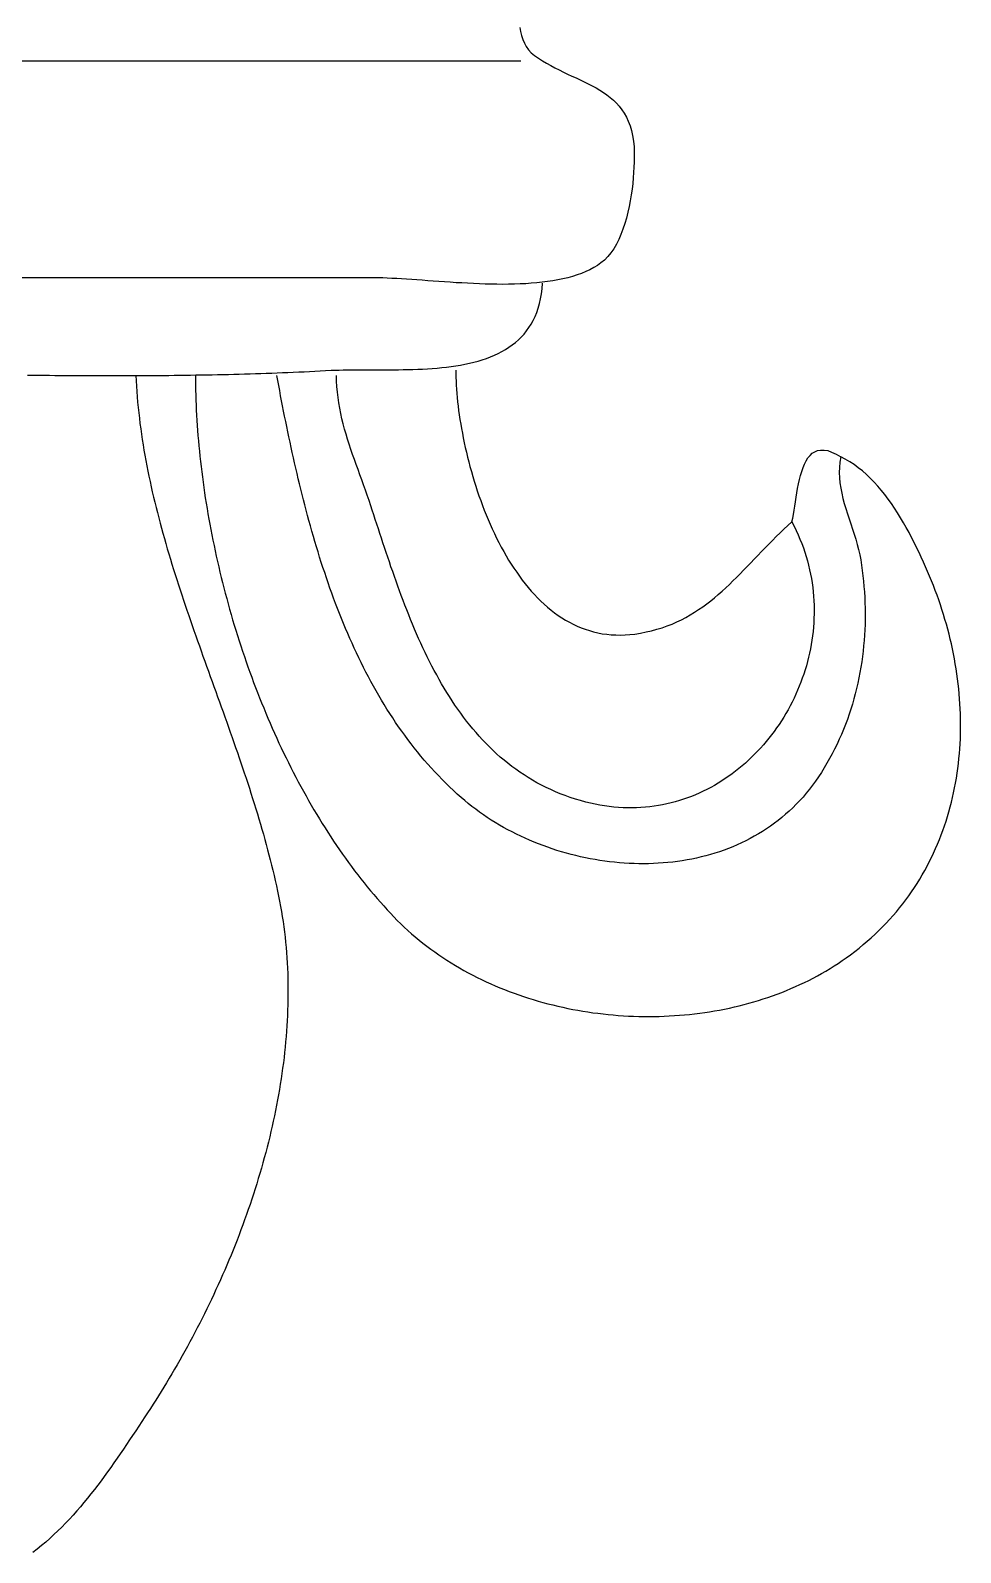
# Model space of a CAD drawing. Header units: millimetres. Extents: x 29 to 689, y 29 to 994.
# Drawn here: x 368.1 to 539.6, y 33 to 313.7 of the extents above; entities that cross this region are included whole.
import ezdxf

# ---------------------------------------------------------------- set-up
doc = ezdxf.new("R2010")
doc.units = ezdxf.units.MM
doc.layers.add('0_0_0', color=3, linetype='Continuous')

msp = doc.modelspace()

# ---------------------------------------------------------------- linework, layer by layer
at = {"layer": '0_0_0'}
for points in [[(458.32, 314.21), (458.47, 313.45), (458.66, 312.71), (458.89, 312), (459.18, 311.32), (459.54, 310.69), (459.96, 310.1), (460.46, 309.55), (461.04, 309.06), (461.77, 308.55), (462.52, 308.06), (463.27, 307.6), (464.04, 307.17), (464.81, 306.76), (465.59, 306.36), (466.37, 305.98), (467.15, 305.61), (467.93, 305.25), (468.7, 304.9), (469.46, 304.54), (470.22, 304.18), (470.96, 303.81), (471.68, 303.44), (472.39, 303.05), (473.08, 302.64), (473.75, 302.22), (474.39, 301.77), (475, 301.29), (475.59, 300.78), (476.14, 300.24), (476.66, 299.66), (477.15, 299.04), (477.59, 298.38), (477.99, 297.67), (478.35, 296.9), (478.66, 296.08), (478.92, 295.21), (479.14, 294.27), (479.29, 293.26), (479.4, 292.19), (479.44, 291.04), (479.44, 290.22), (479.43, 289.35), (479.39, 288.43), (479.33, 287.47), (479.26, 286.47), (479.16, 285.44), (479.03, 284.39), (478.88, 283.33), (478.7, 282.26), (478.5, 281.18), (478.26, 280.12), (477.99, 279.06), (477.69, 278.03), (477.36, 277.03), (476.99, 276.05), (476.59, 275.12), (476.14, 274.24), (475.66, 273.41), (475.14, 272.65), (474.57, 271.95), (473.96, 271.32), (473.31, 270.78), (472.66, 270.34), (471.98, 269.92), (471.26, 269.54), (470.5, 269.19), (469.72, 268.87), (468.9, 268.57), (468.06, 268.31), (467.18, 268.06), (466.29, 267.85), (465.37, 267.66), (464.42, 267.49), (463.46, 267.34), (462.48, 267.22), (461.48, 267.11), (460.46, 267.03), (459.43, 266.96), (458.39, 266.91), (457.34, 266.87), (456.27, 266.85), (455.2, 266.84), (454.13, 266.85), (453.05, 266.87), (451.97, 266.89), (450.88, 266.93), (449.8, 266.97), (448.72, 267.03), (447.64, 267.09), (446.57, 267.15), (445.51, 267.22), (444.45, 267.29), (443.41, 267.36), (442.38, 267.44), (441.36, 267.51), (440.36, 267.59), (439.37, 267.66), (438.4, 267.73), (437.45, 267.79), (436.53, 267.85), (435.63, 267.91), (434.75, 267.95), (433.9, 267.99), (433.08, 268.02), (432.28, 268.03), (431.52, 268.04), (302.52, 268.04)], [(310.52, 308.04), (370.52, 308.04), (458.52, 308.04)], [(367.57, 250.12), (368.57, 250.1), (369.57, 250.09), (370.58, 250.08), (371.58, 250.07), (372.58, 250.06), (373.58, 250.06), (374.58, 250.05), (375.59, 250.04), (376.59, 250.03), (377.59, 250.03), (378.59, 250.02), (379.59, 250.02), (380.59, 250.02), (381.6, 250.01), (382.6, 250.01), (383.6, 250.01), (384.6, 250.01), (385.6, 250.01), (386.6, 250.02), (387.6, 250.02), (388.6, 250.02), (389.6, 250.03), (390.6, 250.04), (391.61, 250.04), (392.61, 250.05), (393.61, 250.06), (394.61, 250.07), (395.61, 250.08), (396.6, 250.1), (397.6, 250.11), (398.6, 250.13), (399.6, 250.14), (400.6, 250.16), (401.6, 250.18), (402.6, 250.2), (403.6, 250.23), (404.6, 250.25), (405.59, 250.27), (406.59, 250.3), (407.59, 250.33), (408.59, 250.36), (409.58, 250.39), (410.58, 250.42), (411.58, 250.46), (412.58, 250.49), (413.57, 250.53), (414.57, 250.57), (415.56, 250.61), (416.56, 250.65), (417.56, 250.69), (418.55, 250.74), (419.55, 250.79), (420.54, 250.83), (421.54, 250.88), (422.53, 250.94), (423.52, 250.99), (424.26, 251.03), (425.01, 251.05), (425.78, 251.08), (426.56, 251.09), (427.36, 251.1), (428.17, 251.1), (429, 251.11), (429.84, 251.11), (430.69, 251.1), (431.55, 251.1), (432.41, 251.1), (433.29, 251.1), (434.17, 251.1), (435.05, 251.1), (435.94, 251.11), (436.84, 251.12), (437.73, 251.14), (438.63, 251.16), (439.52, 251.19), (440.42, 251.23), (441.31, 251.28), (442.19, 251.34), (443.08, 251.41), (443.95, 251.5), (444.83, 251.59), (445.69, 251.7), (446.54, 251.83), (447.38, 251.97), (448.22, 252.13), (449.04, 252.3), (449.84, 252.5), (450.63, 252.71), (451.41, 252.95), (452.17, 253.2), (452.91, 253.48), (453.64, 253.78), (454.34, 254.1), (455.02, 254.45), (455.68, 254.83), (456.32, 255.23), (456.93, 255.66), (457.52, 256.12), (458.08, 256.6), (458.61, 257.12), (459.11, 257.67), (459.59, 258.25), (460.03, 258.87), (460.44, 259.52), (460.82, 260.2), (461.16, 260.92), (461.47, 261.68), (461.75, 262.47), (461.98, 263.3), (462.18, 264.18), (462.33, 265.09), (462.45, 266.04), (462.52, 267.04)], [(387.52, 250.04), (387.57, 249.05), (387.63, 248.06), (387.7, 247.07), (387.77, 246.08), (387.86, 245.1), (387.95, 244.11), (388.06, 243.13), (388.17, 242.15), (388.29, 241.17), (388.42, 240.2), (388.56, 239.22), (388.7, 238.25), (388.85, 237.27), (389.02, 236.3), (389.18, 235.33), (389.36, 234.36), (389.54, 233.4), (389.73, 232.43), (389.93, 231.47), (390.14, 230.5), (390.35, 229.54), (390.56, 228.58), (390.79, 227.62), (391.02, 226.67), (391.25, 225.71), (391.49, 224.75), (391.74, 223.8), (391.99, 222.84), (392.25, 221.89), (392.51, 220.94), (392.78, 219.99), (393.05, 219.04), (393.33, 218.09), (393.61, 217.14), (393.89, 216.19), (394.18, 215.25), (394.48, 214.3), (394.77, 213.36), (395.07, 212.41), (395.38, 211.47), (395.69, 210.52), (396, 209.58), (396.31, 208.64), (396.63, 207.7), (396.94, 206.76), (397.27, 205.82), (397.59, 204.88), (397.92, 203.94), (398.24, 203), (398.57, 202.06), (398.9, 201.12), (399.24, 200.19), (399.57, 199.25), (399.9, 198.31), (400.24, 197.38), (400.58, 196.44), (400.91, 195.5), (401.25, 194.57), (401.59, 193.63), (401.93, 192.69), (402.27, 191.76), (402.6, 190.82), (402.94, 189.89), (403.28, 188.95), (403.61, 188.01), (403.95, 187.08), (404.28, 186.14), (404.62, 185.21), (404.95, 184.27), (405.28, 183.33), (405.61, 182.4), (405.93, 181.46), (406.26, 180.52), (406.58, 179.58), (406.9, 178.65), (407.22, 177.71), (407.53, 176.77), (407.85, 175.83), (408.16, 174.89), (408.46, 173.95), (408.76, 173.01), (409.06, 172.07), (409.36, 171.13), (409.65, 170.18), (409.94, 169.24), (410.22, 168.3), (410.5, 167.35), (410.77, 166.41), (411.04, 165.46), (411.31, 164.51), (411.57, 163.57), (411.82, 162.62), (412.07, 161.67), (412.32, 160.72), (412.56, 159.77), (412.79, 158.82), (413.02, 157.86), (413.24, 156.91), (413.45, 155.95), (413.66, 155), (413.86, 154.04), (414.04, 153.11), (414.22, 152.17), (414.38, 151.23), (414.54, 150.29), (414.68, 149.35), (414.81, 148.4), (414.93, 147.45), (415.04, 146.5), (415.14, 145.55), (415.23, 144.6), (415.31, 143.64), (415.38, 142.69), (415.44, 141.73), (415.49, 140.77), (415.53, 139.8), (415.55, 138.84), (415.57, 137.88), (415.58, 136.91), (415.58, 135.94), (415.57, 134.97), (415.55, 134.01), (415.52, 133.04), (415.48, 132.06), (415.43, 131.09), (415.38, 130.12), (415.31, 129.15), (415.24, 128.17), (415.15, 127.2), (415.06, 126.22), (414.96, 125.25), (414.85, 124.28), (414.73, 123.3), (414.6, 122.33), (414.46, 121.35), (414.32, 120.38), (414.17, 119.4), (414.01, 118.43), (413.84, 117.45), (413.66, 116.48), (413.48, 115.51), (413.28, 114.53), (413.08, 113.56), (412.88, 112.59), (412.66, 111.62), (412.44, 110.65), (412.21, 109.68), (411.97, 108.72), (411.73, 107.75), (411.47, 106.79), (411.22, 105.82), (410.95, 104.86), (410.68, 103.9), (410.4, 102.94), (410.11, 101.98), (409.82, 101.03), (409.52, 100.07), (409.21, 99.12), (408.9, 98.17), (408.58, 97.23), (408.26, 96.28), (407.93, 95.34), (407.59, 94.4), (407.25, 93.46), (406.9, 92.52), (406.55, 91.59), (406.19, 90.66), (405.83, 89.73), (405.45, 88.8), (405.08, 87.88), (404.7, 86.96), (404.31, 86.05), (403.92, 85.13), (403.52, 84.22), (403.12, 83.32), (402.71, 82.41), (402.3, 81.51), (401.89, 80.62), (401.47, 79.72), (401.04, 78.83), (400.61, 77.95), (400.18, 77.07), (399.74, 76.19), (399.3, 75.32), (398.85, 74.45), (398.4, 73.58), (397.95, 72.72), (397.49, 71.86), (397.03, 71.01), (396.56, 70.16), (396.09, 69.32), (395.62, 68.48), (395.14, 67.65), (394.66, 66.82), (394.18, 65.99), (393.69, 65.18), (393.2, 64.36), (392.71, 63.55), (392.22, 62.75), (391.72, 61.95), (391.22, 61.16), (390.72, 60.37), (390.21, 59.59), (389.7, 58.81), (389.19, 58.04), (388.63, 57.19), (388.06, 56.35), (387.5, 55.5), (386.93, 54.65), (386.37, 53.8), (385.8, 52.95), (385.22, 52.11), (384.65, 51.26), (384.07, 50.42), (383.49, 49.58), (382.9, 48.75), (382.3, 47.92), (381.7, 47.09), (381.1, 46.27), (380.49, 45.45), (379.87, 44.65), (379.24, 43.85), (378.6, 43.05), (377.96, 42.27), (377.3, 41.49), (376.64, 40.72), (375.96, 39.96), (375.28, 39.21), (374.58, 38.48), (373.87, 37.75), (373.15, 37.04), (372.41, 36.34), (371.66, 35.65), (370.9, 34.98), (370.12, 34.32), (369.33, 33.67), (368.52, 33.04)], [(398.52, 250.04), (398.53, 249.14), (398.54, 248.23), (398.55, 247.32), (398.58, 246.4), (398.6, 245.48), (398.64, 244.56), (398.68, 243.64), (398.73, 242.71), (398.78, 241.77), (398.84, 240.84), (398.91, 239.9), (398.98, 238.96), (399.06, 238.01), (399.15, 237.06), (399.24, 236.11), (399.34, 235.16), (399.44, 234.21), (399.55, 233.25), (399.67, 232.29), (399.79, 231.33), (399.92, 230.36), (400.05, 229.4), (400.19, 228.43), (400.34, 227.46), (400.49, 226.49), (400.65, 225.52), (400.82, 224.55), (400.99, 223.58), (401.17, 222.6), (401.35, 221.62), (401.54, 220.65), (401.74, 219.67), (401.94, 218.69), (402.15, 217.72), (402.36, 216.74), (402.58, 215.76), (402.8, 214.78), (403.04, 213.8), (403.27, 212.82), (403.52, 211.85), (403.77, 210.87), (404.02, 209.89), (404.28, 208.91), (404.55, 207.94), (404.82, 206.96), (405.1, 205.99), (405.38, 205.02), (405.67, 204.04), (405.97, 203.07), (406.27, 202.1), (406.58, 201.14), (406.89, 200.17), (407.21, 199.21), (407.54, 198.24), (407.87, 197.28), (408.2, 196.33), (408.54, 195.37), (408.89, 194.42), (409.25, 193.46), (409.6, 192.52), (409.97, 191.57), (410.34, 190.63), (410.71, 189.69), (411.1, 188.75), (411.48, 187.81), (411.88, 186.88), (412.27, 185.96), (412.68, 185.03), (413.09, 184.11), (413.5, 183.2), (413.92, 182.28), (414.35, 181.37), (414.78, 180.47), (415.22, 179.57), (415.66, 178.67), (416.11, 177.78), (416.56, 176.89), (417.02, 176.01), (417.48, 175.13), (417.95, 174.26), (418.43, 173.39), (418.91, 172.53), (419.39, 171.67), (419.88, 170.82), (420.38, 169.97), (420.88, 169.13), (421.39, 168.29), (421.9, 167.46), (422.42, 166.64), (422.94, 165.82), (423.47, 165.01), (424, 164.2), (424.54, 163.4), (425.08, 162.61), (425.63, 161.82), (426.19, 161.04), (426.75, 160.27), (427.31, 159.5), (427.88, 158.74), (428.45, 157.99), (429.03, 157.25), (429.62, 156.51), (430.21, 155.78), (430.81, 155.06), (431.41, 154.34), (432.01, 153.64), (432.62, 152.94), (433.24, 152.25), (433.86, 151.56), (434.48, 150.89), (435.11, 150.23), (435.74, 149.58), (436.38, 148.95), (437.04, 148.32), (437.7, 147.71), (438.37, 147.11), (439.06, 146.53), (439.75, 145.95), (440.46, 145.38), (441.17, 144.83), (441.9, 144.29), (442.64, 143.76), (443.38, 143.24), (444.13, 142.73), (444.9, 142.23), (445.67, 141.74), (446.45, 141.27), (447.24, 140.81), (448.04, 140.36), (448.84, 139.92), (449.65, 139.49), (450.47, 139.07), (451.3, 138.67), (452.13, 138.27), (452.98, 137.89), (453.82, 137.52), (454.68, 137.16), (455.54, 136.82), (456.4, 136.48), (457.27, 136.16), (458.15, 135.84), (459.03, 135.54), (459.92, 135.25), (460.81, 134.98), (461.71, 134.71), (462.61, 134.46), (463.52, 134.22), (464.43, 133.99), (465.34, 133.77), (466.26, 133.56), (467.18, 133.37), (468.1, 133.18), (469.02, 133.01), (469.95, 132.85), (470.88, 132.71), (471.82, 132.57), (472.75, 132.45), (473.69, 132.33), (474.62, 132.23), (475.56, 132.15), (476.5, 132.07), (477.44, 132), (478.39, 131.95), (479.33, 131.91), (480.27, 131.88), (481.21, 131.87), (482.15, 131.86), (483.09, 131.87), (484.04, 131.89), (484.97, 131.92), (485.91, 131.96), (486.85, 132.02), (487.79, 132.09), (488.72, 132.17), (489.65, 132.26), (490.58, 132.36), (491.51, 132.48), (492.43, 132.61), (493.35, 132.75), (494.27, 132.9), (495.18, 133.06), (496.1, 133.24), (497, 133.43), (497.91, 133.63), (498.8, 133.84), (499.7, 134.07), (500.59, 134.31), (501.47, 134.56), (502.35, 134.82), (503.23, 135.1), (504.1, 135.38), (504.96, 135.68), (505.82, 135.99), (506.67, 136.32), (507.51, 136.66), (508.35, 137), (509.18, 137.37), (510, 137.74), (510.82, 138.13), (511.63, 138.52), (512.43, 138.93), (513.22, 139.36), (514, 139.79), (514.78, 140.24), (515.55, 140.7), (516.3, 141.18), (517.05, 141.66), (517.79, 142.16), (518.52, 142.67), (519.34, 143.26), (520.14, 143.87), (520.92, 144.48), (521.68, 145.11), (522.42, 145.74), (523.15, 146.39), (523.86, 147.04), (524.56, 147.71), (525.24, 148.39), (525.9, 149.07), (526.54, 149.77), (527.17, 150.47), (527.78, 151.18), (528.38, 151.9), (528.96, 152.63), (529.52, 153.37), (530.07, 154.12), (530.6, 154.87), (531.11, 155.64), (531.61, 156.41), (532.09, 157.19), (532.56, 157.97), (533.01, 158.76), (533.44, 159.56), (533.86, 160.37), (534.27, 161.18), (534.66, 162), (535.03, 162.82), (535.39, 163.65), (535.73, 164.49), (536.06, 165.33), (536.37, 166.18), (536.67, 167.03), (536.96, 167.89), (537.22, 168.75), (537.48, 169.62), (537.72, 170.49), (537.94, 171.37), (538.15, 172.25), (538.35, 173.13), (538.53, 174.02), (538.7, 174.91), (538.85, 175.81), (538.99, 176.71), (539.11, 177.61), (539.23, 178.51), (539.32, 179.42), (539.41, 180.33), (539.48, 181.24), (539.53, 182.15), (539.58, 183.06), (539.6, 183.98), (539.62, 184.9), (539.62, 185.82), (539.61, 186.74), (539.59, 187.66), (539.55, 188.58), (539.5, 189.5), (539.44, 190.42), (539.36, 191.35), (539.28, 192.27), (539.18, 193.19), (539.06, 194.11), (538.94, 195.03), (538.8, 195.96), (538.65, 196.87), (538.48, 197.79), (538.31, 198.71), (538.12, 199.63), (537.92, 200.54), (537.71, 201.45), (537.49, 202.36), (537.25, 203.27), (537, 204.17), (536.75, 205.07), (536.48, 205.97), (536.19, 206.87), (535.9, 207.76), (535.6, 208.65), (535.28, 209.54), (534.95, 210.42), (534.62, 211.3), (534.27, 212.17), (533.91, 213.04), (533.55, 213.89), (533.17, 214.76), (532.78, 215.64), (532.38, 216.53), (531.96, 217.43), (531.52, 218.34), (531.07, 219.25), (530.6, 220.17), (530.12, 221.08), (529.62, 222), (529.1, 222.9), (528.57, 223.8), (528.02, 224.69), (527.45, 225.56), (526.87, 226.42), (526.26, 227.26), (525.64, 228.08), (525, 228.88), (524.34, 229.65), (523.66, 230.4), (522.97, 231.11), (522.25, 231.79), (521.51, 232.44), (520.76, 233.04), (519.98, 233.61), (519.18, 234.13), (518.36, 234.61), (517.52, 235.04), (517.36, 234.07), (517.27, 233.1), (517.24, 232.13), (517.28, 231.17), (517.38, 230.22), (517.52, 229.27), (517.7, 228.32), (517.92, 227.37), (518.18, 226.43), (518.45, 225.49), (518.75, 224.55), (519.05, 223.61), (519.37, 222.67), (519.68, 221.72), (519.98, 220.78), (520.28, 219.84), (520.55, 218.89), (520.8, 217.95), (521.02, 217), (521.2, 216.04), (521.35, 215.06), (521.49, 214.08), (521.61, 213.1), (521.72, 212.11), (521.81, 211.12), (521.89, 210.13), (521.95, 209.14), (521.99, 208.15), (522.02, 207.15), (522.03, 206.16), (522.02, 205.16), (522, 204.16), (521.96, 203.17), (521.91, 202.17), (521.84, 201.18), (521.75, 200.19), (521.65, 199.2), (521.52, 198.21), (521.39, 197.22), (521.23, 196.24), (521.06, 195.26), (520.87, 194.28), (520.66, 193.31), (520.44, 192.34), (520.2, 191.38), (519.94, 190.42), (519.67, 189.47), (519.37, 188.52), (519.06, 187.58), (518.74, 186.64), (518.39, 185.71), (518.03, 184.79), (517.65, 183.88), (517.25, 182.97), (516.84, 182.07), (516.4, 181.18), (515.95, 180.3), (515.48, 179.43), (514.99, 178.57), (514.49, 177.71), (513.96, 176.87), (513.42, 176.04), (512.88, 175.26), (512.33, 174.5), (511.76, 173.75), (511.17, 173.03), (510.57, 172.33), (509.96, 171.66), (509.33, 171), (508.68, 170.36), (508.03, 169.74), (507.36, 169.15), (506.68, 168.57), (505.98, 168.01), (505.28, 167.48), (504.56, 166.96), (503.83, 166.46), (503.09, 165.98), (502.34, 165.52), (501.58, 165.09), (500.81, 164.67), (500.03, 164.26), (499.24, 163.88), (498.44, 163.52), (497.63, 163.17), (496.82, 162.85), (496, 162.54), (495.17, 162.25), (494.33, 161.98), (493.49, 161.73), (492.64, 161.49), (491.78, 161.28), (490.92, 161.08), (490.06, 160.9), (489.19, 160.73), (488.31, 160.58), (487.43, 160.46), (486.55, 160.34), (485.66, 160.25), (484.77, 160.17), (483.88, 160.11), (482.99, 160.06), (482.09, 160.03), (481.2, 160.02), (480.3, 160.03), (479.4, 160.05), (478.5, 160.08), (477.6, 160.14), (476.7, 160.21), (475.8, 160.29), (474.9, 160.39), (474, 160.51), (473.11, 160.64), (472.22, 160.78), (471.33, 160.94), (470.44, 161.12), (469.55, 161.31), (468.67, 161.52), (467.8, 161.74), (466.92, 161.97), (466.05, 162.22), (465.19, 162.49), (464.33, 162.76), (463.48, 163.06), (462.63, 163.36), (461.79, 163.68), (460.96, 164.01), (460.13, 164.36), (459.31, 164.72), (458.5, 165.1), (457.7, 165.48), (456.91, 165.88), (456.12, 166.3), (455.35, 166.72), (454.58, 167.16), (453.82, 167.61), (453.08, 168.08), (452.34, 168.55), (451.62, 169.04), (450.9, 169.54), (450.2, 170.06), (449.51, 170.58), (448.84, 171.12), (448.17, 171.67), (447.52, 172.23), (446.8, 172.87), (446.08, 173.53), (445.37, 174.2), (444.68, 174.88), (443.99, 175.57), (443.32, 176.27), (442.65, 176.97), (442, 177.69), (441.35, 178.41), (440.72, 179.14), (440.09, 179.88), (439.48, 180.63), (438.87, 181.39), (438.28, 182.15), (437.69, 182.93), (437.11, 183.71), (436.55, 184.49), (435.99, 185.29), (435.44, 186.09), (434.9, 186.9), (434.37, 187.72), (433.84, 188.54), (433.33, 189.37), (432.83, 190.21), (432.33, 191.05), (431.84, 191.9), (431.36, 192.75), (430.89, 193.61), (430.42, 194.48), (429.97, 195.35), (429.52, 196.22), (429.08, 197.1), (428.64, 197.99), (428.22, 198.88), (427.8, 199.78), (427.39, 200.68), (426.99, 201.58), (426.59, 202.49), (426.2, 203.41), (425.82, 204.33), (425.44, 205.25), (425.07, 206.17), (424.71, 207.1), (424.35, 208.03), (424, 208.97), (423.66, 209.91), (423.32, 210.85), (422.99, 211.79), (422.67, 212.74), (422.35, 213.69), (422.03, 214.64), (421.72, 215.59), (421.42, 216.55), (421.12, 217.5), (420.83, 218.46), (420.55, 219.42), (420.26, 220.38), (419.99, 221.35), (419.72, 222.31), (419.45, 223.28), (419.19, 224.24), (418.93, 225.21), (418.68, 226.17), (418.43, 227.14), (418.19, 228.11), (417.95, 229.08), (417.71, 230.04), (417.48, 231.01), (417.25, 231.98), (417.03, 232.94), (416.81, 233.91), (416.59, 234.87), (416.38, 235.83), (416.17, 236.79), (415.96, 237.75), (415.76, 238.71), (415.56, 239.67), (415.36, 240.62), (415.16, 241.58), (414.97, 242.53), (414.78, 243.48), (414.6, 244.42), (414.41, 245.37), (414.23, 246.31), (414.05, 247.25), (413.87, 248.18), (413.7, 249.11), (413.52, 250.04)], [(446.52, 251.04), (446.53, 250.37), (446.55, 249.67), (446.57, 248.97), (446.61, 248.24), (446.66, 247.5), (446.72, 246.74), (446.79, 245.97), (446.87, 245.19), (446.96, 244.39), (447.06, 243.58), (447.18, 242.76), (447.3, 241.93), (447.44, 241.09), (447.58, 240.24), (447.74, 239.39), (447.91, 238.52), (448.09, 237.65), (448.28, 236.78), (448.48, 235.89), (448.69, 235.01), (448.92, 234.12), (449.15, 233.23), (449.4, 232.34), (449.66, 231.44), (449.93, 230.55), (450.21, 229.65), (450.5, 228.76), (450.8, 227.87), (451.12, 226.98), (451.45, 226.09), (451.79, 225.21), (452.14, 224.33), (452.5, 223.46), (452.87, 222.6), (453.26, 221.74), (453.65, 220.9), (454.06, 220.06), (454.48, 219.23), (454.91, 218.41), (455.36, 217.6), (455.81, 216.8), (456.28, 216.02), (456.76, 215.25), (457.25, 214.49), (457.76, 213.75), (458.27, 213.02), (458.8, 212.31), (459.34, 211.62), (459.89, 210.95), (460.46, 210.29), (461.03, 209.66), (461.62, 209.04), (462.23, 208.45), (462.84, 207.88), (463.46, 207.33), (464.1, 206.8), (464.75, 206.3), (465.42, 205.82), (466.09, 205.37), (466.78, 204.95), (467.48, 204.55), (468.2, 204.18), (468.92, 203.84), (469.66, 203.53), (470.41, 203.25), (471.18, 203), (471.95, 202.78), (472.74, 202.59), (473.54, 202.44), (474.36, 202.33), (475.19, 202.24), (476.03, 202.2), (476.88, 202.19), (477.75, 202.21), (478.63, 202.28), (479.52, 202.38), (480.6, 202.55), (481.64, 202.75), (482.65, 202.98), (483.63, 203.25), (484.59, 203.54), (485.51, 203.87), (486.41, 204.22), (487.28, 204.6), (488.13, 205.01), (488.96, 205.44), (489.77, 205.9), (490.56, 206.38), (491.32, 206.88), (492.08, 207.4), (492.81, 207.94), (493.54, 208.5), (494.25, 209.07), (494.94, 209.66), (495.63, 210.27), (496.31, 210.89), (496.98, 211.52), (497.65, 212.16), (498.31, 212.81), (498.96, 213.47), (499.62, 214.14), (500.27, 214.82), (500.93, 215.5), (501.58, 216.19), (502.24, 216.88), (502.9, 217.57), (503.57, 218.26), (504.25, 218.95), (504.93, 219.64), (505.63, 220.33), (506.33, 221.02), (507.05, 221.7), (507.78, 222.37), (508.52, 223.04), (508.93, 222.26), (509.31, 221.47), (509.67, 220.68), (510.01, 219.88), (510.33, 219.09), (510.63, 218.28), (510.9, 217.48), (511.15, 216.67), (511.39, 215.86), (511.6, 215.05), (511.79, 214.24), (511.96, 213.42), (512.11, 212.61), (512.24, 211.79), (512.35, 210.97), (512.44, 210.16), (512.52, 209.34), (512.57, 208.52), (512.6, 207.71), (512.62, 206.89), (512.61, 206.08), (512.59, 205.27), (512.55, 204.46), (512.49, 203.65), (512.41, 202.84), (512.32, 202.04), (512.21, 201.24), (512.08, 200.45), (511.93, 199.66), (511.77, 198.87), (511.59, 198.08), (511.39, 197.3), (511.18, 196.53), (510.95, 195.76), (510.7, 195), (510.44, 194.24), (510.17, 193.49), (509.87, 192.74), (509.57, 192.01), (509.24, 191.28), (508.91, 190.55), (508.56, 189.83), (508.19, 189.13), (507.81, 188.43), (507.42, 187.74), (507.01, 187.05), (506.58, 186.38), (506.15, 185.71), (505.7, 185.06), (505.24, 184.42), (504.76, 183.78), (504.28, 183.16), (503.78, 182.55), (503.26, 181.94), (502.74, 181.36), (502.2, 180.78), (501.65, 180.21), (501.09, 179.66), (500.52, 179.12), (499.94, 178.59), (499.35, 178.08), (498.74, 177.58), (498.13, 177.09), (497.5, 176.62), (496.87, 176.16), (496.22, 175.72), (495.57, 175.29), (494.9, 174.88), (494.23, 174.48), (493.54, 174.1), (492.85, 173.73), (492.15, 173.39), (491.44, 173.06), (490.72, 172.74), (489.99, 172.45), (489.25, 172.17), (488.51, 171.91), (487.76, 171.67), (487, 171.45), (486.23, 171.24), (485.46, 171.06), (484.68, 170.89), (483.89, 170.75), (483.1, 170.62), (482.3, 170.52), (481.49, 170.44), (480.68, 170.38), (479.86, 170.33), (479.03, 170.32), (478.2, 170.32), (477.37, 170.35), (476.53, 170.39), (475.69, 170.46), (474.84, 170.56), (473.98, 170.68), (473.12, 170.82), (472.26, 170.99), (471.39, 171.18), (470.52, 171.39), (469.54, 171.66), (468.58, 171.95), (467.64, 172.26), (466.71, 172.59), (465.8, 172.94), (464.91, 173.31), (464.03, 173.7), (463.17, 174.1), (462.33, 174.53), (461.5, 174.97), (460.69, 175.43), (459.9, 175.91), (459.12, 176.4), (458.35, 176.91), (457.6, 177.44), (456.87, 177.98), (456.14, 178.54), (455.44, 179.12), (454.74, 179.7), (454.06, 180.31), (453.4, 180.92), (452.75, 181.55), (452.11, 182.2), (451.48, 182.85), (450.87, 183.52), (450.26, 184.2), (449.67, 184.9), (449.1, 185.6), (448.53, 186.32), (447.97, 187.04), (447.43, 187.78), (446.9, 188.53), (446.38, 189.28), (445.87, 190.05), (445.36, 190.83), (444.87, 191.61), (444.39, 192.4), (443.92, 193.2), (443.46, 194.01), (443.01, 194.83), (442.56, 195.65), (442.13, 196.48), (441.7, 197.31), (441.28, 198.16), (440.87, 199), (440.47, 199.85), (440.07, 200.71), (439.68, 201.57), (439.3, 202.44), (438.93, 203.3), (438.56, 204.18), (438.2, 205.05), (437.84, 205.93), (437.5, 206.81), (437.15, 207.69), (436.81, 208.58), (436.48, 209.46), (436.15, 210.35), (435.83, 211.23), (435.51, 212.12), (435.2, 213.01), (434.89, 213.89), (434.58, 214.78), (434.28, 215.66), (433.98, 216.54), (433.69, 217.42), (433.39, 218.3), (433.1, 219.18), (432.82, 220.05), (432.53, 220.92), (432.25, 221.78), (431.97, 222.64), (431.69, 223.5), (431.41, 224.35), (431.13, 225.2), (430.86, 226.04), (430.53, 227.01), (430.2, 227.97), (429.86, 228.92), (429.52, 229.86), (429.18, 230.81), (428.84, 231.75), (428.5, 232.68), (428.16, 233.61), (427.83, 234.55), (427.5, 235.48), (427.18, 236.41), (426.87, 237.35), (426.57, 238.28), (426.29, 239.22), (426.02, 240.17), (425.76, 241.12), (425.53, 242.07), (425.32, 243.04), (425.12, 244.01), (424.96, 244.99), (424.81, 245.97), (424.69, 246.97), (424.61, 247.98), (424.55, 249.01), (424.52, 250.04)], [(508.52, 223.04), (508.67, 223.71), (508.8, 224.43), (508.93, 225.18), (509.05, 225.96), (509.18, 226.77), (509.3, 227.59), (509.44, 228.41), (509.58, 229.23), (509.74, 230.05), (509.92, 230.84), (510.11, 231.62), (510.33, 232.36), (510.57, 233.06), (510.84, 233.71), (511.14, 234.31), (511.48, 234.84), (511.86, 235.3), (512.28, 235.69), (512.74, 235.99), (513.26, 236.2), (513.82, 236.3), (514.44, 236.3), (515.12, 236.18), (515.85, 235.93), (516.66, 235.56), (517.52, 235.04)]]:
    msp.add_lwpolyline(points, dxfattribs=at)

doc.saveas('drawing.dxf')
